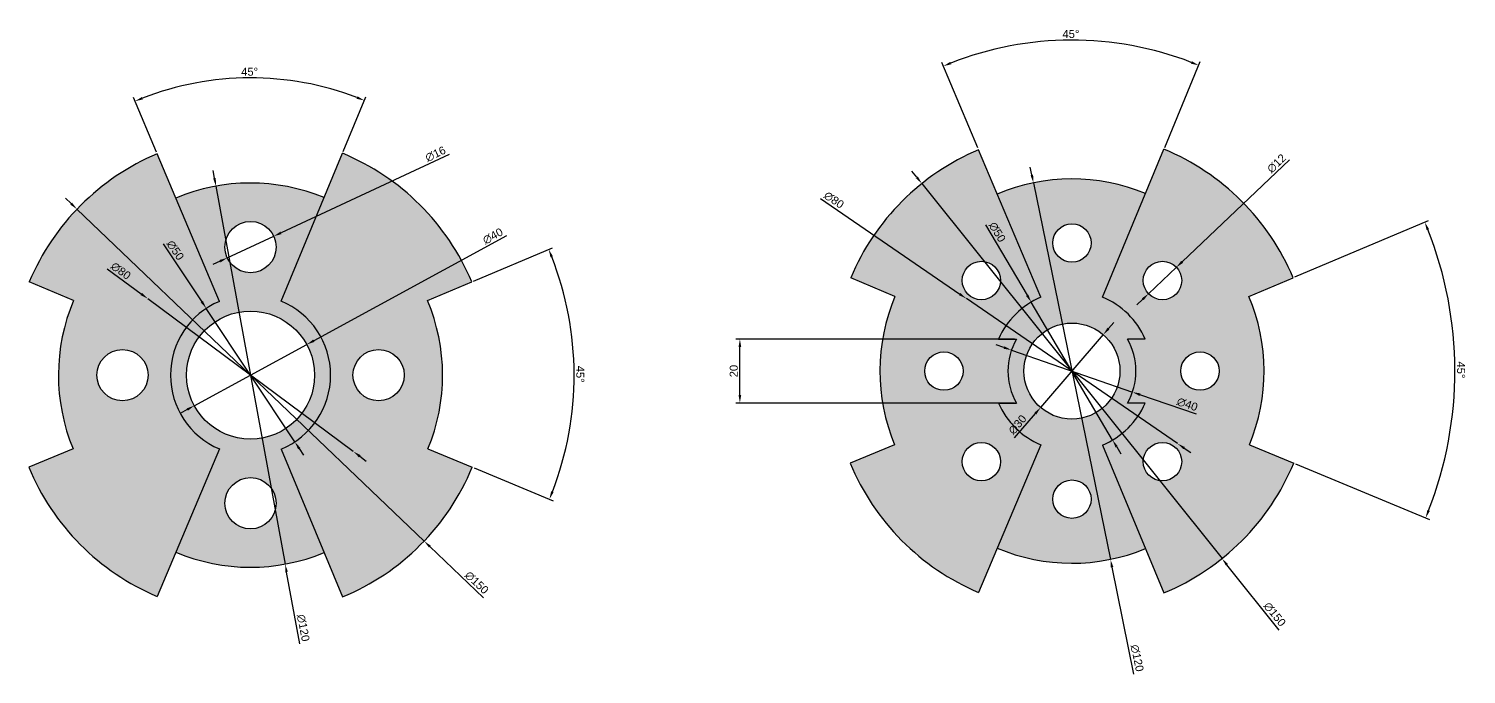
# Model space of a CAD drawing. Header units: millimetres. Extents: x 500 to 2478, y 452 to 707.
# Drawn here: x 1405.4 to 1854.4, y 475.5 to 677 of the extents above; entities that cross this region are included whole.
import ezdxf

# ---------------------------------------------------------------- set-up
doc = ezdxf.new("R2010")
doc.units = ezdxf.units.MM
doc.styles.get("Standard").update_dxf_attribs({"font": 'arial_0.ttf'})
doc.dimstyles.new('ISO-25', dxfattribs={"dimtxt": 2.5, "dimasz": 2.5, "dimexe": 1.25, "dimexo": 0.625, "dimtad": 1, "dimtxsty": 'Standard', "dimcen": 2.5, "dimadec": 0, "dimazin": 0, "dimtfac": 1, "dimtmove": 0, "dimatfit": 3, "dimfxl": 1, "dimarcsym": 0})

# ---------------------------------------------------------------- blocks, each defined once
blk = doc.blocks.new('*U133')
blk.add_circle((0, 0), 8)
blk = doc.blocks.new('*U134')
at = {"color": 0, "linetype": 'ByBlock', "lineweight": -2, "transparency": 16777216}
for p, rotation in [((569.28, 613.86), 90), ((529.28, 573.86), 180), ((569.28, 533.86), 270)]:
    blk.add_blockref('*U133', p, dxfattribs=dict(at, rotation=rotation))
blk.add_blockref('*U133', (609.28, 573.86), dxfattribs=at)
blk = doc.blocks.new('*D135')
at = {"color": 0, "lineweight": -2, "transparency": 16777216}
for p, q in [((1429.91, 602.09), (1440.52, 594.21)), ((1506.75, 545.02), (1442.53, 592.72)), ((1508.76, 543.53), (1510.77, 542.04))]:
    blk.add_line(p, q, dxfattribs=at)
at = {"color": 0, "transparency": 16777216}
for points in [[(1440.77, 594.54), (1440.27, 593.87), (1442.53, 592.72)], [(1509.01, 543.87), (1508.51, 543.2), (1506.75, 545.02)]]:
    blk.add_solid(points, dxfattribs=at)
at = {"layer": 'Defpoints', "color": 0, "transparency": 16777216}
for p in [(1442.53, 592.72), (1506.75, 545.02)]:
    blk.add_point(p, dxfattribs=at)
at = {"color": 0, "transparency": 16777216, "insert": (1434.11, 601.42), "char_height": 2.5, "attachment_point": 5, "rotation": 323.4023}
blk.add_mtext('∅80', dxfattribs=at)
blk = doc.blocks.new('*D136')
at = {"color": 0, "lineweight": -2, "transparency": 16777216}
for p, q in [((1536.67, 637.73), (1484.16, 613.3)), ((1467.39, 605.5), (1481.89, 612.24)), ((1465.12, 604.44), (1462.85, 603.39))]:
    blk.add_line(p, q, dxfattribs=at)
at = {"color": 0, "transparency": 16777216}
for points in [[(1483.98, 613.68), (1484.34, 612.92), (1481.89, 612.24)], [(1464.94, 604.82), (1465.29, 604.06), (1467.39, 605.5)]]:
    blk.add_solid(points, dxfattribs=at)
at = {"layer": 'Defpoints', "color": 0, "transparency": 16777216}
for p in [(1481.89, 612.24), (1467.39, 605.5)]:
    blk.add_point(p, dxfattribs=at)
at = {"color": 0, "transparency": 16777216, "insert": (1532.42, 637.93), "char_height": 2.5, "attachment_point": 5, "rotation": 24.95}
blk.add_mtext('∅16', dxfattribs=at)
blk = doc.blocks.new('*D137')
at = {"color": 0, "lineweight": -2, "transparency": 16777216}
for p, q in [((1554.59, 612.33), (1494.41, 579.62)), ((1457.07, 559.32), (1492.21, 578.42)), ((1454.87, 558.12), (1452.68, 556.93))]:
    blk.add_line(p, q, dxfattribs=at)
at = {"color": 0, "transparency": 16777216}
for points in [[(1494.21, 579.98), (1494.61, 579.25), (1492.21, 578.42)], [(1454.67, 558.49), (1455.07, 557.76), (1457.07, 559.32)]]:
    blk.add_solid(points, dxfattribs=at)
at = {"layer": 'Defpoints', "color": 0, "transparency": 16777216}
for p in [(1492.21, 578.42), (1457.07, 559.32)]:
    blk.add_point(p, dxfattribs=at)
at = {"color": 0, "transparency": 16777216, "insert": (1550.34, 612.27), "char_height": 2.5, "attachment_point": 5, "rotation": 28.5296}
blk.add_mtext('∅40', dxfattribs=at)
blk = doc.blocks.new('*D138')
at = {"color": 0, "lineweight": -2, "transparency": 16777216}
for p, q in [((1463.38, 630.35), (1462.93, 632.81)), ((1463.83, 627.89), (1485.45, 509.85)), ((1490.01, 484.94), (1485.9, 507.39))]:
    blk.add_line(p, q, dxfattribs=at)
at = {"color": 0, "transparency": 16777216}
for points in [[(1463.79, 630.42), (1462.97, 630.27), (1463.83, 627.89)], [(1486.31, 507.47), (1485.49, 507.32), (1485.45, 509.85)]]:
    blk.add_solid(points, dxfattribs=at)
at = {"layer": 'Defpoints', "color": 0, "transparency": 16777216}
for p in [(1463.83, 627.89), (1485.45, 509.85)]:
    blk.add_point(p, dxfattribs=at)
at = {"color": 0, "transparency": 16777216, "insert": (1491.1, 489.96), "char_height": 2.5, "attachment_point": 5, "rotation": 280.379}
blk.add_mtext('∅120', dxfattribs=at)
blk = doc.blocks.new('*D139')
at = {"color": 0, "lineweight": -2, "transparency": 16777216}
for p, q in [((1418.61, 622.42), (1416.81, 624.15)), ((1420.42, 620.69), (1528.86, 517.05)), ((1547.36, 499.36), (1530.66, 515.32))]:
    blk.add_line(p, q, dxfattribs=at)
at = {"color": 0, "transparency": 16777216}
for points in [[(1418.9, 622.72), (1418.33, 622.12), (1420.42, 620.69)], [(1530.95, 515.62), (1530.38, 515.02), (1528.86, 517.05)]]:
    blk.add_solid(points, dxfattribs=at)
at = {"layer": 'Defpoints', "color": 0, "transparency": 16777216}
for p in [(1420.42, 620.69), (1528.86, 517.05)]:
    blk.add_point(p, dxfattribs=at)
at = {"color": 0, "transparency": 16777216, "insert": (1545.29, 504.07), "char_height": 2.5, "attachment_point": 5, "rotation": 316.2943}
blk.add_mtext('∅150', dxfattribs=at)
blk = doc.blocks.new('*D140')
at = {"color": 0, "lineweight": -2, "transparency": 16777216}
for p, q in [((1447.4, 609.92), (1459.44, 591.78)), ((1488.46, 548.04), (1460.82, 589.7)), ((1489.84, 545.96), (1491.23, 543.87))]:
    blk.add_line(p, q, dxfattribs=at)
at = {"color": 0, "transparency": 16777216}
for points in [[(1459.78, 592.02), (1459.09, 591.55), (1460.82, 589.7)], [(1490.19, 546.19), (1489.5, 545.72), (1488.46, 548.04)]]:
    blk.add_solid(points, dxfattribs=at)
at = {"layer": 'Defpoints', "color": 0, "transparency": 16777216}
for p in [(1460.82, 589.7), (1488.46, 548.04)]:
    blk.add_point(p, dxfattribs=at)
at = {"color": 0, "transparency": 16777216, "insert": (1451.13, 607.86), "char_height": 2.5, "attachment_point": 5, "rotation": 303.5642}
blk.add_mtext('∅50', dxfattribs=at)
blk = doc.blocks.new('*D141')
at = {"color": 0, "lineweight": -2, "transparency": 16777216}
for p, q in [((1503.62, 638.72), (1510.7, 655.78)), ((1445.25, 638.55), (1438.07, 655.57))]:
    blk.add_line(p, q, dxfattribs=at)
blk.add_arc((1474.64, 568.87), 92.84, 69.0114, 111.3262, dxfattribs=at)
at = {"color": 0, "transparency": 16777216}
for points in [[(1441.03, 654.97), (1440.72, 655.74), (1438.56, 654.42)], [(1508.05, 655.94), (1507.74, 655.17), (1510.22, 654.63)]]:
    blk.add_solid(points, dxfattribs=at)
at = {"layer": 'Defpoints', "color": 0, "transparency": 16777216}
for p in [(1486.59, 660.94), (1445.49, 637.97), (1503.38, 638.15), (1464.92, 591.9), (1484.22, 591.96)]:
    blk.add_point(p, dxfattribs=at)
at = {"color": 0, "transparency": 16777216, "insert": (1474.36, 663.61), "char_height": 2.5, "attachment_point": 5, "rotation": 0.1688}
blk.add_mtext('45°', dxfattribs=at)
blk = doc.blocks.new('*D142')
at = {"color": 0, "lineweight": -2, "transparency": 16777216}
for p, q in [((1544.32, 598.26), (1568.93, 608.64)), ((1544.49, 539.89), (1569.16, 529.66))]:
    blk.add_line(p, q, dxfattribs=at)
blk.add_arc((1474.64, 568.87), 101.08, 338.8857, 21.4519, dxfattribs=at)
at = {"color": 0, "transparency": 16777216}
for points in [[(1568.33, 605.68), (1569.1, 605.99), (1567.77, 608.15)], [(1569.32, 532.3), (1568.55, 532.61), (1568, 530.14)]]:
    blk.add_solid(points, dxfattribs=at)
at = {"layer": 'Defpoints', "color": 0, "transparency": 16777216}
for p in [(1543.74, 598.02), (1529.92, 592.19), (1574.88, 555.85), (1530.06, 545.88), (1543.91, 540.13)]:
    blk.add_point(p, dxfattribs=at)
at = {"color": 0, "transparency": 16777216, "insert": (1577.62, 569.17), "char_height": 2.5, "attachment_point": 5, "rotation": 270.1688}
blk.add_mtext('45°', dxfattribs=at)
blk = doc.blocks.new('*U158')
blk.add_circle((0, 0), 6)
blk = doc.blocks.new('*U159')
at = {"color": 0, "linetype": 'ByBlock', "lineweight": -2, "transparency": 16777216}
for p, rotation in [((569.28, 623.93), 90), ((540.99, 612.21), 135), ((597.56, 612.21), 45), ((529.28, 583.93), 180), ((540.99, 555.65), 225), ((597.56, 555.65), 315), ((569.28, 543.93), 270)]:
    blk.add_blockref('*U158', p, dxfattribs=dict(at, rotation=rotation))
blk.add_blockref('*U158', (609.28, 583.93), dxfattribs=at)
blk = doc.blocks.new('*D160')
at = {"color": 0, "lineweight": -2, "transparency": 16777216}
for p, q in [((1652.64, 624.07), (1696.17, 594.19)), ((1764.19, 547.5), (1698.23, 592.77)), ((1766.25, 546.09), (1768.31, 544.67))]:
    blk.add_line(p, q, dxfattribs=at)
at = {"color": 0, "transparency": 16777216}
for points in [[(1696.41, 594.53), (1695.94, 593.84), (1698.23, 592.77)], [(1766.49, 546.43), (1766.02, 545.74), (1764.19, 547.5)]]:
    blk.add_solid(points, dxfattribs=at)
at = {"layer": 'Defpoints', "color": 0, "transparency": 16777216}
for p in [(1698.23, 592.77), (1764.19, 547.5)]:
    blk.add_point(p, dxfattribs=at)
at = {"color": 0, "transparency": 16777216, "insert": (1656.86, 623.56), "char_height": 2.5, "attachment_point": 5, "rotation": 325.5354}
blk.add_mtext('∅80', dxfattribs=at)
blk = doc.blocks.new('*D161')
at = {"color": 0, "lineweight": -2, "transparency": 16777216}
for p, q in [((1800.89, 599.53), (1842.59, 617.11)), ((1801.07, 541.16), (1842.86, 523.82))]:
    blk.add_line(p, q, dxfattribs=at)
blk.add_arc((1731.21, 570.14), 119.63, 338.666, 21.6716, dxfattribs=at)
at = {"color": 0, "transparency": 16777216}
for points in [[(1842, 614.15), (1842.77, 614.47), (1841.44, 616.63)], [(1843.03, 526.46), (1842.26, 526.77), (1841.71, 524.3)]]:
    blk.add_solid(points, dxfattribs=at)
at = {"layer": 'Defpoints', "color": 0, "transparency": 16777216}
for p in [(1800.32, 599.28), (1786.5, 593.45), (1849.84, 554.73), (1786.63, 547.14), (1800.49, 541.4)]:
    blk.add_point(p, dxfattribs=at)
at = {"color": 0, "transparency": 16777216, "insert": (1852.74, 570.49), "char_height": 2.5, "attachment_point": 5, "rotation": 270.1688}
blk.add_mtext('45°', dxfattribs=at)
blk = doc.blocks.new('*D162')
at = {"color": 0, "lineweight": -2, "transparency": 16777216}
for p, q in [((1713.27, 580.14), (1626.25, 580.14)), ((1627.5, 562.64), (1627.5, 577.64)), ((1713.27, 560.14), (1626.25, 560.14))]:
    blk.add_line(p, q, dxfattribs=at)
at = {"color": 0, "transparency": 16777216}
for points in [[(1627.08, 577.64), (1627.91, 577.64), (1627.5, 580.14)], [(1627.08, 562.64), (1627.91, 562.64), (1627.5, 560.14)]]:
    blk.add_solid(points, dxfattribs=at)
at = {"layer": 'Defpoints', "color": 0, "transparency": 16777216}
for p in [(1627.5, 580.14), (1713.89, 580.14), (1713.89, 560.14)]:
    blk.add_point(p, dxfattribs=at)
at = {"color": 0, "transparency": 16777216, "insert": (1625.59, 570.14), "char_height": 2.5, "attachment_point": 5, "rotation": 90}
blk.add_mtext('20', dxfattribs=at)
blk = doc.blocks.new('*D163')
at = {"color": 0, "lineweight": -2, "transparency": 16777216}
for p, q in [((1718.68, 631.37), (1718.18, 633.82)), ((1719.18, 628.92), (1743.25, 511.35)), ((1750.59, 475.47), (1743.75, 508.91))]:
    blk.add_line(p, q, dxfattribs=at)
at = {"color": 0, "transparency": 16777216}
for points in [[(1719.09, 631.45), (1718.27, 631.28), (1719.18, 628.92)], [(1744.15, 508.99), (1743.34, 508.82), (1743.25, 511.35)]]:
    blk.add_solid(points, dxfattribs=at)
at = {"layer": 'Defpoints', "color": 0, "transparency": 16777216}
for p in [(1719.18, 628.92), (1743.25, 511.35)]:
    blk.add_point(p, dxfattribs=at)
at = {"color": 0, "transparency": 16777216, "insert": (1751.57, 480.51), "char_height": 2.5, "attachment_point": 5, "rotation": 281.568}
blk.add_mtext('∅120', dxfattribs=at)
blk = doc.blocks.new('*D164')
at = {"color": 0, "lineweight": -2, "transparency": 16777216}
for p, q in [((1682.78, 630.64), (1681.21, 632.59)), ((1684.34, 628.68), (1778.09, 511.59)), ((1795.97, 489.25), (1779.65, 509.64))]:
    blk.add_line(p, q, dxfattribs=at)
at = {"color": 0, "transparency": 16777216}
for points in [[(1683.1, 630.9), (1682.45, 630.38), (1684.34, 628.68)], [(1779.97, 509.9), (1779.32, 509.38), (1778.09, 511.59)]]:
    blk.add_solid(points, dxfattribs=at)
at = {"layer": 'Defpoints', "color": 0, "transparency": 16777216}
for p in [(1684.34, 628.68), (1778.09, 511.59)]:
    blk.add_point(p, dxfattribs=at)
at = {"color": 0, "transparency": 16777216, "insert": (1794.55, 494.18), "char_height": 2.5, "attachment_point": 5, "rotation": 308.681}
blk.add_mtext('∅150', dxfattribs=at)
blk = doc.blocks.new('*D165')
at = {"color": 0, "lineweight": -2, "transparency": 16777216}
for p, q in [((1742.63, 583.4), (1744.26, 585.3)), ((1741, 581.51), (1721.43, 558.77)), ((1713.25, 549.26), (1719.8, 556.87))]:
    blk.add_line(p, q, dxfattribs=at)
at = {"color": 0, "transparency": 16777216}
for points in [[(1742.31, 583.67), (1742.94, 583.13), (1741, 581.51)], [(1719.48, 557.14), (1720.11, 556.6), (1721.43, 558.77)]]:
    blk.add_solid(points, dxfattribs=at)
at = {"layer": 'Defpoints', "color": 0, "transparency": 16777216}
for p in [(1741, 581.51), (1721.43, 558.77)]:
    blk.add_point(p, dxfattribs=at)
at = {"color": 0, "transparency": 16777216, "insert": (1714.21, 553.4), "char_height": 2.5, "attachment_point": 5, "rotation": 49.2844}
blk.add_mtext('∅30', dxfattribs=at)
blk = doc.blocks.new('*D166')
at = {"color": 0, "lineweight": -2, "transparency": 16777216}
for p, q in [((1709.95, 577.5), (1707.59, 578.32)), ((1712.32, 576.69), (1750.11, 563.59)), ((1770.16, 556.64), (1752.47, 562.77))]:
    blk.add_line(p, q, dxfattribs=at)
at = {"color": 0, "transparency": 16777216}
for points in [[(1710.09, 577.9), (1709.82, 577.11), (1712.32, 576.69)], [(1752.61, 563.16), (1752.34, 562.37), (1750.11, 563.59)]]:
    blk.add_solid(points, dxfattribs=at)
at = {"layer": 'Defpoints', "color": 0, "transparency": 16777216}
for p in [(1712.32, 576.69), (1750.11, 563.59)]:
    blk.add_point(p, dxfattribs=at)
at = {"color": 0, "transparency": 16777216, "insert": (1767.24, 559.74), "char_height": 2.5, "attachment_point": 5, "rotation": 340.8857}
blk.add_mtext('∅40', dxfattribs=at)
blk = doc.blocks.new('*D167')
at = {"color": 0, "lineweight": -2, "transparency": 16777216}
for p, q in [((1799.22, 636.13), (1765.66, 604.27)), ((1755.15, 594.29), (1763.85, 602.55)), ((1753.33, 592.57), (1751.52, 590.85))]:
    blk.add_line(p, q, dxfattribs=at)
at = {"color": 0, "transparency": 16777216}
for points in [[(1765.37, 604.58), (1765.95, 603.97), (1763.85, 602.55)], [(1753.05, 592.87), (1753.62, 592.27), (1755.15, 594.29)]]:
    blk.add_solid(points, dxfattribs=at)
at = {"layer": 'Defpoints', "color": 0, "transparency": 16777216}
for p in [(1763.85, 602.55), (1755.15, 594.29)]:
    blk.add_point(p, dxfattribs=at)
at = {"color": 0, "transparency": 16777216, "insert": (1795.13, 634.97), "char_height": 2.5, "attachment_point": 5, "rotation": 43.5158}
blk.add_mtext('∅12', dxfattribs=at)
blk = doc.blocks.new('*D168')
at = {"color": 0, "lineweight": -2, "transparency": 16777216}
for p, q in [((1704.26, 615.78), (1717.23, 593.82)), ((1743.92, 548.61), (1718.5, 591.66)), ((1745.2, 546.46), (1746.47, 544.3))]:
    blk.add_line(p, q, dxfattribs=at)
at = {"color": 0, "transparency": 16777216}
for points in [[(1717.59, 594.03), (1716.87, 593.6), (1718.5, 591.66)], [(1745.55, 546.67), (1744.84, 546.24), (1743.92, 548.61)]]:
    blk.add_solid(points, dxfattribs=at)
at = {"layer": 'Defpoints', "color": 0, "transparency": 16777216}
for p in [(1718.5, 591.66), (1743.92, 548.61)]:
    blk.add_point(p, dxfattribs=at)
at = {"color": 0, "transparency": 16777216, "insert": (1707.88, 613.54), "char_height": 2.5, "attachment_point": 5, "rotation": 300.5596}
blk.add_mtext('∅50', dxfattribs=at)
blk = doc.blocks.new('*D169')
at = {"color": 0, "lineweight": -2, "transparency": 16777216}
for p, q in [((1701.82, 639.82), (1690.56, 666.52)), ((1760.19, 639.99), (1771.3, 666.76))]:
    blk.add_line(p, q, dxfattribs=at)
blk.add_arc((1731.21, 570.14), 103.36, 68.8545, 111.4831, dxfattribs=at)
at = {"color": 0, "transparency": 16777216}
for points in [[(1693.52, 665.93), (1693.2, 666.7), (1691.05, 665.37)], [(1768.65, 666.92), (1768.34, 666.15), (1770.82, 665.6)]]:
    blk.add_solid(points, dxfattribs=at)
at = {"layer": 'Defpoints', "color": 0, "transparency": 16777216}
for p in [(1744.52, 672.63), (1702.07, 639.24), (1759.95, 639.41), (1721.5, 593.17), (1740.79, 593.23)]:
    blk.add_point(p, dxfattribs=at)
at = {"color": 0, "transparency": 16777216, "insert": (1730.9, 675.39), "char_height": 2.5, "attachment_point": 5, "rotation": 0.1688}
blk.add_mtext('45°', dxfattribs=at)

msp = doc.modelspace()

# ---------------------------------------------------------------- hatches: boundary and pattern name
h = msp.add_hatch(color=256)
h.dxf.hatch_style = 1
h.set_gradient(color1=(19, 103, 52), color2=(237, 238, 153), tint=1, name='SPHERICAL')
h.paths.add_polyline_path([(1464.924, 591.905), (1445.492, 637.975, 0.1955668), (1405.535, 598.017), (1419.356, 592.188, 0.2007292), (1419.219, 545.879), (1405.364, 540.131, 0.1970968), (1445.492, 499.765), (1464.924, 545.835, -0.6635307)])
h.paths.add_polyline_path([(1442.639, 568.87, -1), (1426.639, 568.87, -1)], flags=16)
h.paths.add_polyline_path([(1446.794, 609.681), (1451.134, 603.139), (1455.427, 605.987), (1451.087, 612.529)], flags=24)
h.paths.add_polyline_path([(1429.411, 601.66), (1435.714, 596.98), (1438.785, 601.116), (1432.482, 605.796)], flags=24)
h = msp.add_hatch(color=256)
h.dxf.hatch_style = 1
h.set_gradient(color1=(248, 215, 49), color2=(19, 103, 52), tint=1, name='SPHERICAL')
h.paths.add_polyline_path([(1529.923, 592.188), (1543.744, 598.017, 0.1970968), (1503.378, 638.145), (1484.219, 591.962, -0.6677825), (1484.219, 545.778), (1503.378, 499.595, 0.1986276), (1543.915, 540.131), (1530.059, 545.879, 0.2007292)])
h.paths.add_polyline_path([(1522.639, 568.87, -1), (1506.639, 568.87, -1)], flags=16)
h = msp.add_hatch(color=256)
h.dxf.hatch_style = 1
h.set_gradient(color1=(244, 238, 81), color2=(88, 186, 72), tint=1)
h.paths.add_polyline_path([(1721.498, 593.171), (1702.066, 639.241, 0.1955668), (1662.109, 599.283), (1675.93, 593.454, 0.2007292), (1675.793, 547.145), (1661.938, 541.397, 0.1970968), (1702.066, 501.032), (1721.498, 547.101, -0.1923561), (1708.3, 560.136), (1713.893, 560.136, -0.2679492), (1713.893, 580.136), (1708.3, 580.136, -0.1923561)])
h.paths.add_polyline_path([(1697.213, 570.136, -1), (1685.213, 570.136, -1)], flags=16)
h.paths.add_polyline_path([(1696.929, 598.42, -1), (1708.929, 598.42, -1)], flags=16)
h.paths.add_polyline_path([(1708.929, 541.852, -1), (1696.929, 541.852, -1)], flags=16)
h.paths.add_polyline_path([(1713.64, 548.736), (1718.761, 554.687), (1714.856, 558.047), (1709.735, 552.096)], flags=24)
h.paths.add_polyline_path([(1703.638, 615.58), (1707.63, 608.819), (1712.067, 611.439), (1708.075, 618.199)], flags=24)
h = msp.add_hatch(color=256)
h.dxf.hatch_style = 1
h.set_gradient(color1=(175, 217, 170), color2=(88, 186, 72), tint=1)
h.paths.add_polyline_path([(1786.634, 547.145, 0.2007292), (1786.497, 593.454), (1800.318, 599.283, 0.1970968), (1759.953, 639.411), (1740.793, 593.228, -0.1938842), (1754.126, 580.136), (1748.534, 580.136, -0.2679492), (1748.534, 560.136), (1754.126, 560.136, -0.1938842), (1740.793, 547.044), (1759.953, 500.861, 0.1986276), (1800.489, 541.397)])
h.paths.add_polyline_path([(1765.498, 541.852, -1), (1753.498, 541.852, -1)], flags=16)
h.paths.add_polyline_path([(1765.213, 570.136, -1), (1777.213, 570.136, -1)], flags=16)
h.paths.add_polyline_path([(1753.498, 598.42, -1), (1765.498, 598.42, -1)], flags=16)
h.paths.add_polyline_path([(1762.686, 558.552), (1770.105, 555.981), (1771.792, 560.849), (1764.373, 563.42)], flags=24)
h = msp.add_hatch(color=256)
h.dxf.hatch_style = 1
h.set_gradient(color1=(147, 39, 143), tint=1, name='SPHERICAL')
h.paths.add_polyline_path([(1451.322, 624.154), (1464.924, 591.905, 0.6635307), (1464.924, 545.835), (1451.322, 513.586, 0.2007292), (1497.631, 513.45), (1484.219, 545.778, 0.6677825), (1484.219, 591.962), (1497.631, 624.29, 0.2007292)])
h.paths.add_polyline_path([(1482.639, 608.87, -1), (1466.639, 608.87, -1)], flags=16)
h.paths.add_polyline_path([(1494.639, 568.87, -1), (1454.639, 568.87, -1)], flags=16)
h.paths.add_polyline_path([(1482.639, 528.87, -1), (1466.639, 528.87, -1)], flags=16)
h = msp.add_hatch(color=256)
h.dxf.hatch_style = 1
h.set_gradient(color1=(69, 84, 165), tint=1, name='CYLINDER')
h.paths.add_polyline_path([(1754.205, 625.556, 0.2007292), (1707.896, 625.42), (1721.498, 593.171, 0.1923561), (1708.3, 580.136), (1713.893, 580.136, 0.2679492), (1713.893, 560.136), (1708.3, 560.136, 0.1923561), (1721.498, 547.101), (1707.896, 514.852, 0.2007292), (1754.205, 514.716), (1740.793, 547.044, 0.1938842), (1754.126, 560.136), (1748.534, 560.136, 0.2679492), (1748.534, 580.136), (1754.126, 580.136, 0.1938842), (1740.793, 593.228)])
h.paths.add_polyline_path([(1725.213, 610.136, -1), (1737.213, 610.136, -1)], flags=16)
h.paths.add_polyline_path([(1746.213, 570.136, -1), (1716.213, 570.136, -1)], flags=16)
h.paths.add_polyline_path([(1737.213, 530.136, -1), (1725.213, 530.136, -1)], flags=16)
h.paths.add_polyline_path([(1713.64, 548.736), (1718.761, 554.687), (1714.856, 558.047), (1709.735, 552.096)], flags=25)

# ---------------------------------------------------------------- linework, layer by layer
for p, q in [((1464.924, 591.905), (1445.492, 637.975)), ((1484.219, 591.962), (1503.378, 638.145)), ((1721.498, 593.171), (1702.066, 639.241)), ((1740.793, 593.228), (1759.953, 639.411)), ((1419.356, 592.188), (1405.535, 598.017)), ((1529.923, 592.188), (1543.744, 598.017)), ((1675.93, 593.454), (1662.109, 599.283)), ((1786.497, 593.454), (1800.318, 599.283)), ((1708.3, 580.136), (1713.893, 580.136)), ((1754.126, 580.136), (1748.534, 580.136)), ((1708.3, 560.136), (1713.893, 560.136)), ((1754.126, 560.136), (1748.534, 560.136)), ((1419.219, 545.879), (1405.364, 540.131)), ((1464.924, 545.835), (1445.492, 499.765)), ((1484.219, 545.778), (1503.378, 499.595)), ((1530.059, 545.879), (1543.915, 540.131)), ((1675.793, 547.145), (1661.938, 541.397)), ((1721.498, 547.101), (1702.066, 501.032)), ((1740.793, 547.044), (1759.953, 500.861)), ((1786.634, 547.145), (1800.489, 541.397))]:
    msp.add_line(p, q)
for centre, radius in [((1474.639, 568.87), 20), ((1731.213, 570.136), 15)]:
    msp.add_circle(centre, radius)
for centre, radius, start, end in [((1474.639, 568.87), 75, 112.86901, 157.13099), ((1474.639, 568.87), 75, 22.86901, 67.46861), ((1731.213, 570.136), 75, 112.86901, 157.13099), ((1731.213, 570.136), 75, 22.86901, 67.46861), ((1474.639, 568.87), 60, 67.46861, 112.86901), ((1731.213, 570.136), 60, 67.46861, 112.86901), ((1731.213, 570.136), 60, 157.13099, 202.53139), ((1731.213, 570.136), 25, 112.86901, 156.42182), ((1731.213, 570.136), 25, 23.57818, 67.46861), ((1731.213, 570.136), 60, 337.46861, 22.86901), ((1474.639, 568.87), 60, 157.13099, 202.53139), ((1474.639, 568.87), 25, 112.86901, 247.13099), ((1474.639, 568.87), 25, 292.53139, 67.46861), ((1474.639, 568.87), 60, 337.46861, 22.86901), ((1731.213, 570.136), 20, 150, 210), ((1731.213, 570.136), 20, 330, 30), ((1731.213, 570.136), 25, 203.57818, 247.13099), ((1731.213, 570.136), 25, 292.53139, 336.42182), ((1474.639, 568.87), 75, 202.53139, 247.13099), ((1474.639, 568.87), 75, 292.53139, 337.46861), ((1731.213, 570.136), 75, 202.53139, 247.13099), ((1731.213, 570.136), 75, 292.53139, 337.46861), ((1474.639, 568.87), 60, 247.13099, 292.53139), ((1731.213, 570.136), 60, 247.13099, 292.53139)]:
    msp.add_arc(centre, radius, start, end)

# ---------------------------------------------------------------- block references
for name, p in [('*U134', (905.364, -4.995)), ('*U159', (1161.938, -13.793))]:
    msp.add_blockref(name, p)

# ---------------------------------------------------------------- dimensions: what is measured, and where the dimension line sits
for base, line1, line2, picture, middle in [((1744.521, 672.632), ((1740.793, 593.228), (1759.953, 639.411)), ((1721.498, 593.171), (1702.066, 639.241)), '*D169', (1730.903, 675.388)), ((1486.594, 660.942), ((1484.219, 591.962), (1503.378, 638.145)), ((1464.924, 591.905), (1445.492, 637.975)), '*D141', (1474.36, 663.611)), ((1849.844, 554.733), ((1786.497, 593.454), (1800.318, 599.283)), ((1786.634, 547.145), (1800.489, 541.397)), '*D161', (1852.736, 570.494)), ((1574.878, 555.855), ((1529.923, 592.188), (1543.744, 598.017)), ((1530.059, 545.879), (1543.915, 540.131)), '*D142', (1577.616, 569.173))]:
    dim = msp.add_angular_dim_2l(base=base, line1=line1, line2=line2, dimstyle='ISO-25')
    dim.commit()
    dim.dimension.update_dxf_attribs({"geometry": picture, "text_midpoint": middle})
for p1, p2, picture, middle in [((1467.386, 605.495), (1481.893, 612.245), '*D136', (1533.25, 636.138)), ((1755.147, 594.289), (1763.849, 602.552), '*D167', (1796.488, 633.542)), ((1719.181, 628.917), (1743.245, 511.355), '*D163', (1749.64, 480.113)), ((1463.83, 627.888), (1485.449, 509.852), '*D138', (1489.157, 489.605)), ((1684.34, 628.684), (1778.087, 511.588), '*D164', (1793.007, 492.952)), ((1420.422, 620.692), (1528.857, 517.048), '*D139', (1543.93, 502.641)), ((1764.192, 547.5), (1698.234, 592.772), '*D160', (1655.747, 621.934)), ((1457.068, 559.318), (1492.211, 578.422), '*D137', (1551.279, 610.534)), ((1743.924, 548.609), (1718.502, 591.664), '*D168', (1706.179, 612.536)), ((1488.461, 548.038), (1460.818, 589.702), '*D140', (1449.49, 606.774)), ((1506.753, 545.022), (1442.526, 592.718), '*D135', (1432.933, 599.841)), ((1712.316, 576.685), (1750.111, 563.587), '*D166', (1766.593, 557.875))]:
    dim = msp.add_diameter_dim_2p(p1=p1, p2=p2, dimstyle='ISO-25')
    dim.commit()
    dim.dimension.update_dxf_attribs({"geometry": picture, "text_midpoint": middle, "dimtype": 163})
dim = msp.add_diameter_dim_2p(p1=(1740.998, 581.506), p2=(1721.429, 558.767), dimstyle='ISO-25')
dim.commit()
dim.dimension.update_dxf_attribs({"geometry": '*D165', "text_midpoint": (1714.213, 553.404)})
dim = msp.add_linear_dim(base=(1627.496, 580.136), p1=(1713.893, 560.136), p2=(1713.893, 580.136), angle=90, dimstyle='ISO-25')
dim.commit()
dim.dimension.update_dxf_attribs({"geometry": '*D162', "text_midpoint": (1625.595, 570.136)})

doc.saveas('drawing.dxf')
